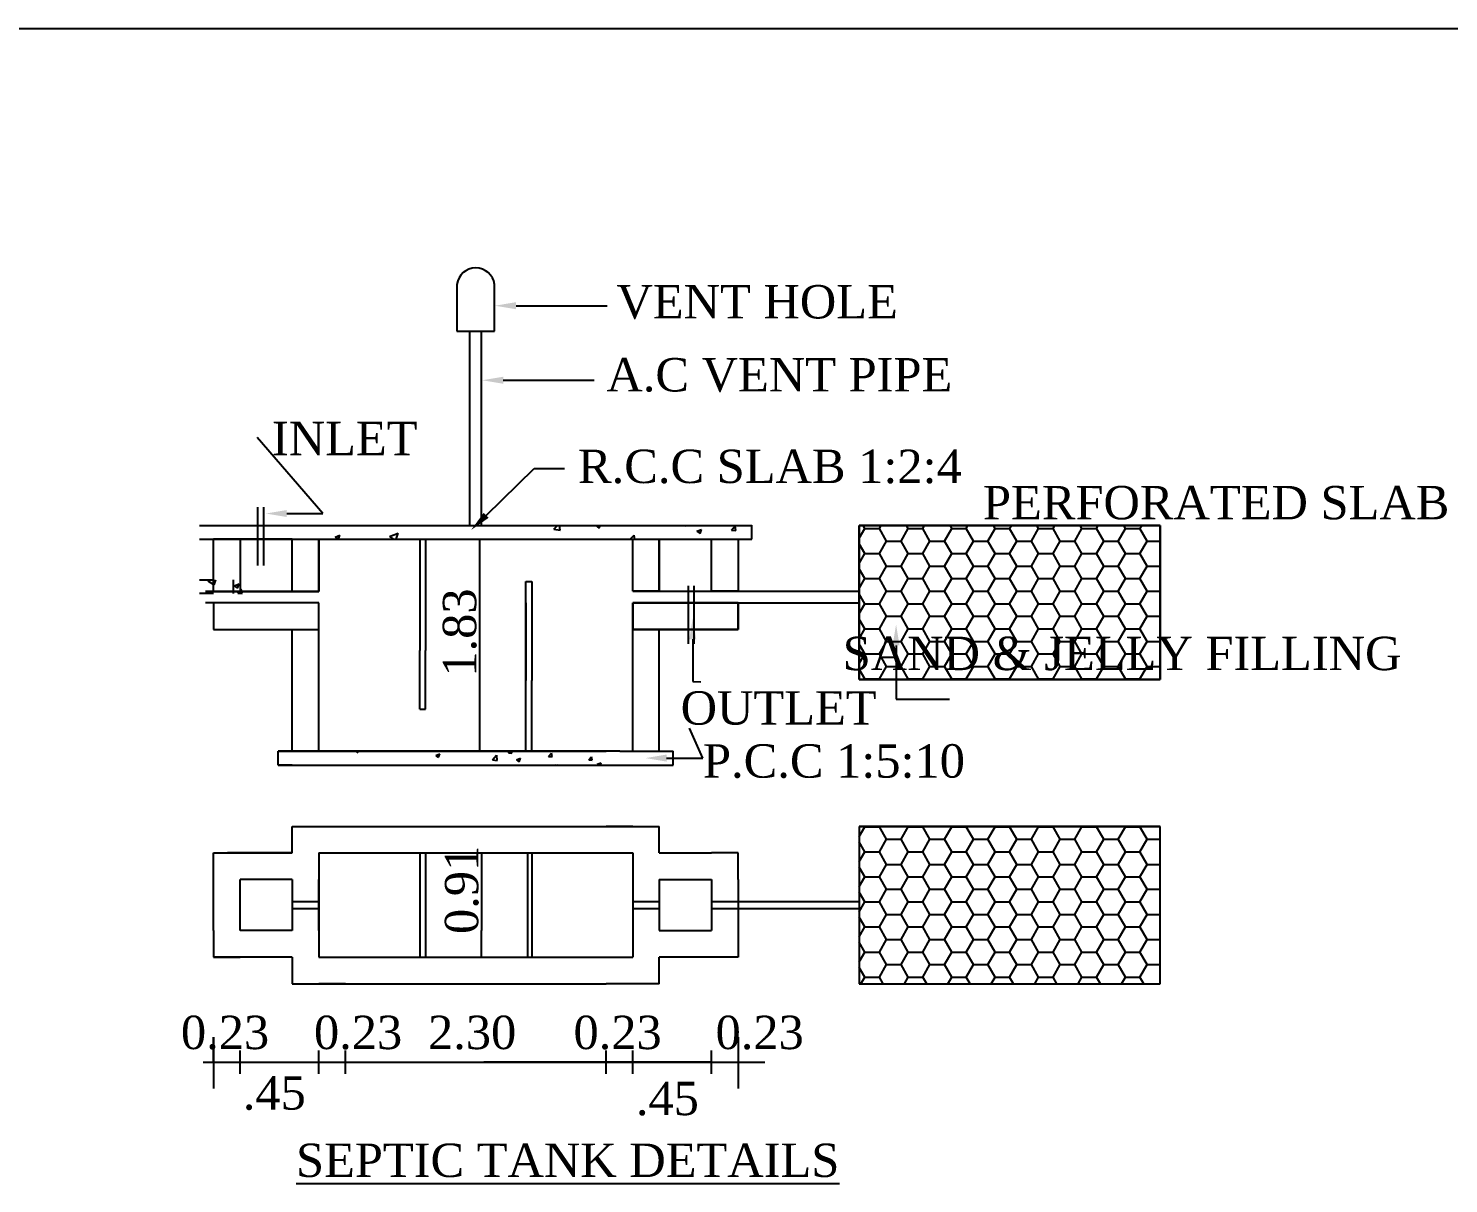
# Model space of a CAD drawing. Header units: metres. Extents: x 2 to 142, y 1 to 82.
# Drawn here: x 12.77 to 25.34, y 71.89 to 82.11 of the extents above; entities that cross this region are included whole.
import ezdxf

# ---------------------------------------------------------------- set-up
doc = ezdxf.new("R2010")
doc.units = ezdxf.units.M
doc.header["$MEASUREMENT"] = 0
doc.styles.get("Standard").update_dxf_attribs({"font": 'BOOKOS.TTF'})

msp = doc.modelspace()

# ---------------------------------------------------------------- linework, layer by layer
at = {"color": 2}
msp.add_line((2.246, 82.112), (142.246, 82.112), dxfattribs=at)
at = {"color": 1}
for p, q in [((16.566, 79.848, -13.008), (16.566, 79.433, -13.008)), ((16.899, 79.433, -13.008), (16.899, 79.848, -13.008)), ((16.566, 79.433, -13.008), (16.899, 79.433, -13.008)), ((16.681, 77.716, -13.008), (16.681, 79.433, -13.008)), ((16.783, 77.716, -13.008), (16.783, 79.433, -13.008)), ((14.805, 77.362, -13.008), (14.805, 77.876, -13.008)), ((14.857, 77.362, -13.008), (14.857, 77.876, -13.008)), ((14.288, 77.716, -13.008), (19.176, 77.716, -13.008)), ((19.176, 77.594, -13.008), (19.176, 77.717, -13.008)), ((22.789, 77.716, -13.008), (20.125, 77.716, -13.008)), ((20.125, 77.716, -13.008), (20.125, 76.353, -13.008)), ((22.789, 76.353, -13.008), (22.789, 77.716, -13.008)), ((14.288, 77.593, -13.008), (17.885, 77.593, -13.008)), ((15.108, 77.593, -13.008), (14.411, 77.593, -13.008)), ((14.411, 77.132, -13.008), (14.411, 77.593, -13.008)), ((15.108, 77.593, -13.008), (14.647, 77.593, -13.008)), ((14.647, 77.593, -13.008), (14.647, 77.132, -13.008)), ((15.108, 77.132, -13.008), (15.108, 77.593, -13.008)), ((15.344, 77.132, -13.008), (15.344, 77.593, -13.008)), ((15.344, 77.593, -13.008), (15.344, 77.132, -13.008)), ((15.344, 77.593, -13.008), (18.121, 77.593, -13.008)), ((15.344, 77.593, -13.008), (17.649, 77.593, -13.008)), ((16.237, 77.593, -13.008), (16.237, 77.06, -13.008)), ((16.288, 77.593, -13.008), (16.288, 76.639, -13.008)), ((16.766, 77.593, -13.008), (16.766, 75.718, -13.008)), ((17.885, 77.593, -13.008), (19.176, 77.593, -13.008)), ((18.121, 77.133, -13.008), (18.121, 77.594, -13.008)), ((18.356, 77.133, -13.008), (18.356, 77.594, -13.008)), ((18.356, 77.594, -13.008), (18.356, 77.133, -13.008)), ((18.818, 77.133, -13.008), (18.818, 77.594, -13.008)), ((19.053, 77.594, -13.008), (19.053, 77.133, -13.008)), ((19.176, 77.594, -13.008), (19.176, 77.593, -13.008)), ((16.288, 77.296, -13.008), (16.288, 77.06, -13.008)), ((14.59, 77.113, -13.008), (14.59, 77.236, -13.008)), ((17.176, 75.718, -13.008), (17.176, 77.221, -13.008)), ((17.176, 77.221, -13.008), (17.227, 77.221, -13.008)), ((17.227, 77.221, -13.008), (17.227, 76.343, -13.008)), ((18.615, 76.669, -13.008), (18.615, 77.183, -13.008)), ((18.666, 76.669, -13.008), (18.666, 77.183, -13.008)), ((14.411, 77.113, -13.008), (14.288, 77.113, -13.008)), ((15.108, 77.132, -13.008), (14.342, 77.132, -13.008)), ((14.342, 77.132, -13.008), (15.344, 77.132, -13.008)), ((15.108, 77.03, -13.008), (14.342, 77.03, -13.008)), ((15.108, 77.03, -13.008), (14.411, 77.03, -13.008)), ((15.344, 77.03, -13.008), (14.411, 77.03, -13.008)), ((14.411, 77.03, -13.008), (14.411, 76.794, -13.008)), ((14.647, 77.132, -13.008), (15.108, 77.132, -13.008)), ((15.344, 77.132, -13.008), (15.108, 77.132, -13.008)), ((15.344, 77.03, -13.008), (15.108, 77.03, -13.008)), ((15.344, 75.718, -13.008), (15.344, 77.03, -13.008)), ((15.344, 76.794, -13.008), (15.344, 77.03, -13.008)), ((16.237, 77.06, -13.008), (16.237, 76.609, -13.008)), ((16.288, 77.06, -13.008), (16.288, 76.609, -13.008)), ((17.176, 77.03, -13.008), (17.176, 76.794, -13.008)), ((17.227, 77.03, -13.008), (17.227, 76.794, -13.008)), ((18.121, 77.133, -13.008), (20.125, 77.133, -13.008)), ((18.356, 77.133, -13.008), (18.121, 77.133, -13.008)), ((18.121, 77.031, -13.008), (20.125, 77.031, -13.008)), ((18.121, 75.718, -13.008), (18.121, 77.031, -13.008)), ((19.053, 77.031, -13.008), (18.121, 77.031, -13.008)), ((18.121, 77.031, -13.008), (18.121, 76.795, -13.008)), ((19.053, 77.133, -13.008), (18.818, 77.133, -13.008)), ((19.053, 76.795, -13.008), (19.053, 77.031, -13.008)), ((14.411, 76.794, -13.008), (15.344, 76.794, -13.008)), ((15.108, 75.718, -13.008), (15.108, 76.794, -13.008)), ((17.176, 76.794, -13.008), (17.176, 76.343, -13.008)), ((18.121, 76.795, -13.008), (19.053, 76.795, -13.008)), ((18.356, 75.809, -13.008), (18.356, 76.795, -13.008)), ((16.237, 76.091, -13.008), (16.237, 76.609, -13.008)), ((16.288, 76.091, -13.008), (16.288, 76.609, -13.008)), ((17.227, 75.718, -13.008), (17.227, 76.343, -13.008)), ((20.125, 76.353, -13.008), (22.789, 76.353, -13.008)), ((16.237, 76.091, -13.008), (16.288, 76.091, -13.008)), ((18.356, 75.718, -13.008), (18.356, 75.809, -13.008)), ((18.008, 75.718, -13.008), (14.985, 75.718, -13.008)), ((14.985, 75.718, -13.008), (17.885, 75.718, -13.008)), ((14.985, 75.718, -13.008), (15.108, 75.718, -13.008)), ((14.985, 75.595, -13.008), (14.985, 75.718, -13.008)), ((18.008, 75.718, -13.008), (18.479, 75.718, -13.008)), ((18.479, 75.595, -13.008), (18.479, 75.719, -13.008)), ((14.985, 75.595, -13.008), (17.885, 75.595, -13.008)), ((14.985, 75.595, -13.008), (15.344, 75.595, -13.008)), ((17.442, 75.595, -13.008), (18.008, 75.595, -13.008)), ((18.008, 75.595, -13.008), (18.479, 75.595, -13.008)), ((15.108, 75.054, -13.008), (18.356, 75.054, -13.008)), ((15.108, 74.819, -13.008), (15.108, 75.054, -13.008)), ((15.344, 75.054, -13.008), (15.579, 75.054, -13.008)), ((15.344, 75.054, -13.008), (15.579, 75.054, -13.008)), ((18.121, 75.054, -13.008), (17.885, 75.054, -13.008)), ((18.356, 74.819, -13.008), (18.356, 75.054, -13.008)), ((22.789, 75.054, -13.008), (20.125, 75.054, -13.008)), ((20.125, 75.054, -13.008), (20.125, 73.661, -13.008)), ((22.789, 73.661, -13.008), (22.789, 75.054, -13.008)), ((14.411, 74.819, -13.008), (14.647, 74.819, -13.008)), ((14.411, 74.819, -13.008), (14.537, 74.819, -13.008)), ((14.411, 74.583, -13.008), (14.411, 74.819, -13.008)), ((14.537, 74.819, -13.008), (15.108, 74.819, -13.008)), ((15.108, 74.819, -13.008), (14.537, 74.819, -13.008)), ((14.647, 74.819, -13.008), (15.108, 74.819, -13.008)), ((15.344, 74.819, -13.008), (18.121, 74.819, -13.008)), ((15.344, 74.819, -13.008), (15.344, 73.896, -13.008)), ((16.237, 74.819, -13.008), (16.237, 73.896, -13.008)), ((16.288, 74.819, -13.008), (16.288, 73.896, -13.008)), ((16.782, 74.819, -13.008), (16.782, 74.583, -13.008)), ((17.189, 74.819, -13.008), (17.189, 74.583, -13.008)), ((17.227, 74.819, -13.008), (17.227, 73.896, -13.008)), ((18.121, 74.819, -13.008), (18.121, 73.896, -13.008)), ((18.356, 74.819, -13.008), (18.582, 74.819, -13.008)), ((18.582, 74.819, -13.008), (18.818, 74.819, -13.008)), ((19.053, 74.819, -13.008), (18.818, 74.819, -13.008)), ((19.053, 74.583, -13.008), (19.053, 74.819, -13.008)), ((14.411, 74.132, -13.008), (14.411, 74.583, -13.008)), ((15.108, 74.583, -13.008), (14.647, 74.583, -13.008)), ((15.108, 74.583, -13.008), (14.647, 74.583, -13.008)), ((14.647, 74.132, -13.008), (14.647, 74.583, -13.008)), ((15.108, 74.583, -13.008), (15.108, 74.132, -13.008)), ((15.344, 74.583, -13.008), (15.344, 74.132, -13.008)), ((15.344, 74.132, -13.008), (15.344, 74.583, -13.008)), ((15.344, 74.583, -13.008), (15.344, 74.132, -13.008)), ((16.782, 74.583, -13.008), (16.782, 74.132, -13.008)), ((17.189, 74.583, -13.008), (17.189, 73.896, -13.008)), ((18.121, 74.583, -13.008), (18.121, 74.132, -13.008)), ((18.356, 74.583, -13.008), (18.356, 74.132, -13.008)), ((18.356, 74.583, -13.008), (18.582, 74.583, -13.008)), ((18.582, 74.583, -13.008), (18.818, 74.583, -13.008)), ((18.818, 74.583, -13.008), (18.818, 74.132, -13.008)), ((18.818, 74.583, -13.008), (18.818, 74.132, -13.008)), ((19.053, 74.583, -13.008), (19.053, 74.132, -13.008)), ((15.108, 74.388, -13.008), (15.344, 74.388, -13.008)), ((18.121, 74.388, -13.008), (18.356, 74.388, -13.008)), ((18.818, 74.388, -13.008), (20.125, 74.388, -13.008)), ((15.108, 74.327, -13.008), (15.344, 74.327, -13.008)), ((18.121, 74.327, -13.008), (18.356, 74.327, -13.008)), ((18.818, 74.327, -13.008), (20.125, 74.327, -13.008)), ((14.411, 74.132, -13.008), (14.411, 73.896, -13.008)), ((15.108, 74.132, -13.008), (14.647, 74.132, -13.008)), ((14.883, 74.132, -13.008), (14.647, 74.132, -13.008)), ((15.108, 74.132, -13.008), (14.883, 74.132, -13.008)), ((16.782, 73.896, -13.008), (16.782, 74.132, -13.008)), ((18.356, 74.132, -13.008), (18.818, 74.132, -13.008)), ((19.053, 74.132, -13.008), (19.053, 73.896, -13.008)), ((14.411, 73.896, -13.008), (14.647, 73.896, -13.008)), ((14.537, 73.896, -13.008), (14.411, 73.896, -13.008)), ((15.108, 73.896, -13.008), (14.537, 73.896, -13.008)), ((15.108, 73.896, -13.008), (14.537, 73.896, -13.008)), ((14.883, 73.896, -13.008), (14.647, 73.896, -13.008)), ((15.108, 73.896, -13.008), (14.883, 73.896, -13.008)), ((15.108, 73.896, -13.008), (15.108, 73.661, -13.008)), ((15.344, 73.896, -13.008), (18.121, 73.896, -13.008)), ((18.356, 73.661, -13.008), (18.356, 73.896, -13.008)), ((18.818, 73.896, -13.008), (18.356, 73.896, -13.008)), ((19.053, 73.896, -13.008), (18.818, 73.896, -13.008)), ((15.108, 73.661, -13.008), (17.885, 73.661, -13.008)), ((15.344, 73.661, -13.008), (15.579, 73.661, -13.008)), ((15.579, 73.661, -13.008), (15.344, 73.661, -13.008)), ((18.356, 73.661, -13.008), (17.885, 73.661, -13.008)), ((20.125, 73.661, -13.008), (22.789, 73.661, -13.008))]:
    msp.add_line(p, q, dxfattribs=at)
at = {"color": 0}
for p, q in [((17.089, 79.659, -13.008), (17.895, 79.659, -13.008)), ((16.975, 79, -13.008), (17.781, 79, -13.008)), ((15.38, 77.821, -13.008), (14.798, 78.493, -13.008)), ((16.824, 77.805, -13.008), (17.249, 78.22, -13.008)), ((17.249, 78.22, -13.008), (17.516, 78.22, -13.008)), ((15.06, 77.821, -13.008), (15.38, 77.821, -13.008)), ((17.423, 77.683, -13.008), (17.455, 77.716, -13.008)), ((17.423, 77.683, -13.008), (17.479, 77.674, -13.008)), ((17.479, 77.674, -13.008), (17.474, 77.716, -13.008)), ((17.794, 77.714, -13.008), (17.8, 77.716, -13.008)), ((17.794, 77.714, -13.008), (17.825, 77.693, -13.008)), ((17.825, 77.693, -13.008), (17.833, 77.716, -13.008)), ((18.551, 77.714, -13.008), (18.553, 77.716, -13.008)), ((18.551, 77.714, -13.008), (18.588, 77.711, -13.008)), ((18.588, 77.711, -13.008), (18.587, 77.716, -13.008)), ((18.687, 77.664, -13.008), (18.73, 77.681, -13.008)), ((18.687, 77.664, -13.008), (18.717, 77.643, -13.008)), ((18.717, 77.643, -13.008), (18.73, 77.681, -13.008)), ((18.996, 77.675, -13.008), (19.026, 77.711, -13.008)), ((18.996, 77.675, -13.008), (19.034, 77.672, -13.008)), ((19.034, 77.672, -13.008), (19.026, 77.711, -13.008)), ((20.125, 77.716, -13.008), (22.789, 77.716, -13.008)), ((20.125, 76.353, -13.008), (20.125, 77.716, -13.008)), ((20.125, 77.602, -13.008), (20.175, 77.689, -13.008)), ((20.175, 77.689, -13.008), (20.159, 77.716, -13.008)), ((20.175, 77.689, -13.008), (20.303, 77.689, -13.008)), ((20.303, 77.689, -13.008), (20.319, 77.716, -13.008)), ((20.367, 77.578, -13.008), (20.303, 77.689, -13.008)), ((20.495, 77.578, -13.008), (20.559, 77.689, -13.008)), ((20.559, 77.689, -13.008), (20.543, 77.716, -13.008)), ((20.559, 77.689, -13.008), (20.687, 77.689, -13.008)), ((20.687, 77.689, -13.008), (20.703, 77.716, -13.008)), ((20.751, 77.578, -13.008), (20.687, 77.689, -13.008)), ((20.879, 77.578, -13.008), (20.943, 77.689, -13.008)), ((20.943, 77.689, -13.008), (20.928, 77.716, -13.008)), ((20.943, 77.689, -13.008), (21.071, 77.689, -13.008)), ((21.071, 77.689, -13.008), (21.087, 77.716, -13.008)), ((21.136, 77.578, -13.008), (21.071, 77.689, -13.008)), ((21.264, 77.578, -13.008), (21.328, 77.689, -13.008)), ((21.328, 77.689, -13.008), (21.312, 77.716, -13.008)), ((21.328, 77.689, -13.008), (21.456, 77.689, -13.008)), ((21.456, 77.689, -13.008), (21.472, 77.716, -13.008)), ((21.52, 77.578, -13.008), (21.456, 77.689, -13.008)), ((21.648, 77.578, -13.008), (21.712, 77.689, -13.008)), ((21.712, 77.689, -13.008), (21.696, 77.716, -13.008)), ((21.712, 77.689, -13.008), (21.84, 77.689, -13.008)), ((21.84, 77.689, -13.008), (21.856, 77.716, -13.008)), ((21.904, 77.578, -13.008), (21.84, 77.689, -13.008)), ((22.032, 77.578, -13.008), (22.096, 77.689, -13.008)), ((22.096, 77.689, -13.008), (22.08, 77.716, -13.008)), ((22.096, 77.689, -13.008), (22.224, 77.689, -13.008)), ((22.224, 77.689, -13.008), (22.24, 77.716, -13.008)), ((22.288, 77.578, -13.008), (22.224, 77.689, -13.008)), ((22.416, 77.578, -13.008), (22.481, 77.689, -13.008)), ((22.481, 77.689, -13.008), (22.465, 77.716, -13.008)), ((22.481, 77.689, -13.008), (22.609, 77.689, -13.008)), ((22.609, 77.689, -13.008), (22.624, 77.716, -13.008)), ((22.673, 77.578, -13.008), (22.609, 77.689, -13.008)), ((22.789, 77.716, -13.008), (22.789, 76.589, -13.008)), ((15.102, 77.593, -13.008), (15.103, 77.594, -13.008)), ((15.104, 77.593, -13.008), (15.103, 77.594, -13.008)), ((15.344, 77.593, -13.008), (18.121, 77.593, -13.008)), ((15.487, 77.613, -13.008), (15.531, 77.63, -13.008)), ((15.487, 77.613, -13.008), (15.516, 77.593, -13.008)), ((15.518, 77.593, -13.008), (15.531, 77.63, -13.008)), ((15.968, 77.618, -13.008), (16.046, 77.648, -13.008)), ((15.968, 77.618, -13.008), (16.004, 77.593, -13.008)), ((15.979, 77.593, -13.008), (16.082, 77.593, -13.008)), ((16.028, 77.593, -13.008), (16.046, 77.648, -13.008)), ((18.099, 77.593, -13.008), (18.134, 77.631, -13.008)), ((18.139, 77.593, -13.008), (18.135, 77.631, -13.008)), ((20.175, 77.467, -13.008), (20.125, 77.554, -13.008)), ((20.303, 77.467, -13.008), (20.367, 77.578, -13.008)), ((20.367, 77.578, -13.008), (20.495, 77.578, -13.008)), ((20.559, 77.467, -13.008), (20.495, 77.578, -13.008)), ((20.687, 77.467, -13.008), (20.751, 77.578, -13.008)), ((20.751, 77.578, -13.008), (20.879, 77.578, -13.008)), ((20.943, 77.467, -13.008), (20.879, 77.578, -13.008)), ((21.071, 77.467, -13.008), (21.136, 77.578, -13.008)), ((21.136, 77.578, -13.008), (21.264, 77.578, -13.008)), ((21.328, 77.467, -13.008), (21.264, 77.578, -13.008)), ((21.456, 77.467, -13.008), (21.52, 77.578, -13.008)), ((21.52, 77.578, -13.008), (21.648, 77.578, -13.008)), ((21.712, 77.467, -13.008), (21.648, 77.578, -13.008)), ((21.84, 77.467, -13.008), (21.904, 77.578, -13.008)), ((21.904, 77.578, -13.008), (22.032, 77.578, -13.008)), ((22.096, 77.467, -13.008), (22.032, 77.578, -13.008)), ((22.224, 77.467, -13.008), (22.288, 77.578, -13.008)), ((22.288, 77.578, -13.008), (22.416, 77.578, -13.008)), ((22.481, 77.467, -13.008), (22.416, 77.578, -13.008)), ((22.609, 77.467, -13.008), (22.673, 77.578, -13.008)), ((22.673, 77.578, -13.008), (22.789, 77.578, -13.008)), ((20.125, 77.38, -13.008), (20.175, 77.467, -13.008)), ((20.175, 77.467, -13.008), (20.303, 77.467, -13.008)), ((20.367, 77.356, -13.008), (20.303, 77.467, -13.008)), ((20.495, 77.356, -13.008), (20.559, 77.467, -13.008)), ((20.559, 77.467, -13.008), (20.687, 77.467, -13.008)), ((20.751, 77.356, -13.008), (20.687, 77.467, -13.008)), ((20.879, 77.356, -13.008), (20.943, 77.467, -13.008)), ((20.943, 77.467, -13.008), (21.071, 77.467, -13.008)), ((21.136, 77.356, -13.008), (21.071, 77.467, -13.008)), ((21.264, 77.356, -13.008), (21.328, 77.467, -13.008)), ((21.328, 77.467, -13.008), (21.456, 77.467, -13.008)), ((21.52, 77.356, -13.008), (21.456, 77.467, -13.008)), ((21.648, 77.356, -13.008), (21.712, 77.467, -13.008)), ((21.712, 77.467, -13.008), (21.84, 77.467, -13.008)), ((21.904, 77.356, -13.008), (21.84, 77.467, -13.008)), ((22.032, 77.356, -13.008), (22.096, 77.467, -13.008)), ((22.096, 77.467, -13.008), (22.224, 77.467, -13.008)), ((22.288, 77.356, -13.008), (22.224, 77.467, -13.008)), ((22.416, 77.356, -13.008), (22.481, 77.467, -13.008)), ((22.481, 77.467, -13.008), (22.609, 77.467, -13.008)), ((22.673, 77.356, -13.008), (22.609, 77.467, -13.008)), ((20.175, 77.245, -13.008), (20.125, 77.332, -13.008)), ((20.303, 77.245, -13.008), (20.367, 77.356, -13.008)), ((20.367, 77.356, -13.008), (20.495, 77.356, -13.008)), ((20.559, 77.245, -13.008), (20.495, 77.356, -13.008)), ((20.687, 77.245, -13.008), (20.751, 77.356, -13.008)), ((20.751, 77.356, -13.008), (20.879, 77.356, -13.008)), ((20.943, 77.245, -13.008), (20.879, 77.356, -13.008)), ((21.071, 77.245, -13.008), (21.136, 77.356, -13.008)), ((21.136, 77.356, -13.008), (21.264, 77.356, -13.008)), ((21.328, 77.245, -13.008), (21.264, 77.356, -13.008)), ((21.456, 77.245, -13.008), (21.52, 77.356, -13.008)), ((21.52, 77.356, -13.008), (21.648, 77.356, -13.008)), ((21.712, 77.245, -13.008), (21.648, 77.356, -13.008)), ((21.84, 77.245, -13.008), (21.904, 77.356, -13.008)), ((21.904, 77.356, -13.008), (22.032, 77.356, -13.008)), ((22.096, 77.245, -13.008), (22.032, 77.356, -13.008)), ((22.224, 77.245, -13.008), (22.288, 77.356, -13.008)), ((22.288, 77.356, -13.008), (22.416, 77.356, -13.008)), ((22.481, 77.245, -13.008), (22.416, 77.356, -13.008)), ((22.609, 77.245, -13.008), (22.673, 77.356, -13.008)), ((22.673, 77.356, -13.008), (22.789, 77.356, -13.008)), ((14.288, 77.236, -13.008), (14.411, 77.236, -13.008)), ((14.361, 77.227, -13.008), (14.385, 77.236, -13.008)), ((14.361, 77.227, -13.008), (14.417, 77.189, -13.008)), ((14.417, 77.189, -13.008), (14.433, 77.236, -13.008)), ((14.594, 77.182, -13.008), (14.638, 77.199, -13.008)), ((14.594, 77.182, -13.008), (14.625, 77.161, -13.008)), ((14.625, 77.161, -13.008), (14.638, 77.199, -13.008)), ((14.628, 77.117, -13.008), (14.658, 77.153, -13.008)), ((14.665, 77.114, -13.008), (14.658, 77.153, -13.008)), ((20.125, 77.158, -13.008), (20.175, 77.245, -13.008)), ((20.175, 77.245, -13.008), (20.303, 77.245, -13.008)), ((20.367, 77.134, -13.008), (20.303, 77.245, -13.008)), ((20.495, 77.134, -13.008), (20.559, 77.245, -13.008)), ((20.559, 77.245, -13.008), (20.687, 77.245, -13.008)), ((20.751, 77.134, -13.008), (20.687, 77.245, -13.008)), ((20.879, 77.134, -13.008), (20.943, 77.245, -13.008)), ((20.943, 77.245, -13.008), (21.071, 77.245, -13.008)), ((21.136, 77.134, -13.008), (21.071, 77.245, -13.008)), ((21.264, 77.134, -13.008), (21.328, 77.245, -13.008)), ((21.328, 77.245, -13.008), (21.456, 77.245, -13.008)), ((21.52, 77.134, -13.008), (21.456, 77.245, -13.008)), ((21.648, 77.134, -13.008), (21.712, 77.245, -13.008)), ((21.712, 77.245, -13.008), (21.84, 77.245, -13.008)), ((21.904, 77.134, -13.008), (21.84, 77.245, -13.008)), ((22.032, 77.134, -13.008), (22.096, 77.245, -13.008)), ((22.096, 77.245, -13.008), (22.224, 77.245, -13.008)), ((22.288, 77.134, -13.008), (22.224, 77.245, -13.008)), ((22.416, 77.134, -13.008), (22.481, 77.245, -13.008)), ((22.481, 77.245, -13.008), (22.609, 77.245, -13.008)), ((22.673, 77.134, -13.008), (22.609, 77.245, -13.008)), ((14.647, 77.132, -13.008), (14.411, 77.132, -13.008)), ((14.411, 77.03, -13.008), (14.411, 76.794, -13.008)), ((14.628, 77.117, -13.008), (14.665, 77.114, -13.008)), ((18.121, 77.031, -13.008), (19.053, 77.031, -13.008)), ((18.356, 77.031, -13.008), (18.121, 77.031, -13.008)), ((19.053, 77.031, -13.008), (19.053, 76.795, -13.008)), ((20.175, 77.023, -13.008), (20.125, 77.11, -13.008)), ((20.303, 77.023, -13.008), (20.367, 77.134, -13.008)), ((20.367, 77.134, -13.008), (20.495, 77.134, -13.008)), ((20.559, 77.023, -13.008), (20.495, 77.134, -13.008)), ((20.687, 77.023, -13.008), (20.751, 77.134, -13.008)), ((20.751, 77.134, -13.008), (20.879, 77.134, -13.008)), ((20.943, 77.023, -13.008), (20.879, 77.134, -13.008)), ((21.071, 77.023, -13.008), (21.136, 77.134, -13.008)), ((21.136, 77.134, -13.008), (21.264, 77.134, -13.008)), ((21.328, 77.023, -13.008), (21.264, 77.134, -13.008)), ((21.456, 77.023, -13.008), (21.52, 77.134, -13.008)), ((21.52, 77.134, -13.008), (21.648, 77.134, -13.008)), ((21.712, 77.023, -13.008), (21.648, 77.134, -13.008)), ((21.84, 77.023, -13.008), (21.904, 77.134, -13.008)), ((21.904, 77.134, -13.008), (22.032, 77.134, -13.008)), ((22.096, 77.023, -13.008), (22.032, 77.134, -13.008)), ((22.224, 77.023, -13.008), (22.288, 77.134, -13.008)), ((22.288, 77.134, -13.008), (22.416, 77.134, -13.008)), ((22.481, 77.023, -13.008), (22.416, 77.134, -13.008)), ((22.609, 77.023, -13.008), (22.673, 77.134, -13.008)), ((22.673, 77.134, -13.008), (22.789, 77.134, -13.008)), ((20.125, 76.936, -13.008), (20.175, 77.023, -13.008)), ((20.175, 77.023, -13.008), (20.303, 77.023, -13.008)), ((20.367, 76.912, -13.008), (20.303, 77.023, -13.008)), ((20.303, 76.801, -13.008), (20.367, 76.912, -13.008)), ((20.367, 76.912, -13.008), (20.495, 76.912, -13.008)), ((20.495, 76.912, -13.008), (20.559, 77.023, -13.008)), ((20.559, 76.801, -13.008), (20.495, 76.912, -13.008)), ((20.559, 77.023, -13.008), (20.687, 77.023, -13.008)), ((20.751, 76.912, -13.008), (20.687, 77.023, -13.008)), ((20.687, 76.801, -13.008), (20.751, 76.912, -13.008)), ((20.751, 76.912, -13.008), (20.879, 76.912, -13.008)), ((20.879, 76.912, -13.008), (20.943, 77.023, -13.008)), ((20.943, 76.801, -13.008), (20.879, 76.912, -13.008)), ((20.943, 77.023, -13.008), (21.071, 77.023, -13.008)), ((21.136, 76.912, -13.008), (21.071, 77.023, -13.008)), ((21.071, 76.801, -13.008), (21.136, 76.912, -13.008)), ((21.136, 76.912, -13.008), (21.264, 76.912, -13.008)), ((21.264, 76.912, -13.008), (21.328, 77.023, -13.008)), ((21.328, 76.801, -13.008), (21.264, 76.912, -13.008)), ((21.328, 77.023, -13.008), (21.456, 77.023, -13.008)), ((21.52, 76.912, -13.008), (21.456, 77.023, -13.008)), ((21.456, 76.801, -13.008), (21.52, 76.912, -13.008)), ((21.52, 76.912, -13.008), (21.648, 76.912, -13.008)), ((21.648, 76.912, -13.008), (21.712, 77.023, -13.008)), ((21.712, 76.801, -13.008), (21.648, 76.912, -13.008)), ((21.712, 77.023, -13.008), (21.84, 77.023, -13.008)), ((21.904, 76.912, -13.008), (21.84, 77.023, -13.008)), ((21.84, 76.801, -13.008), (21.904, 76.912, -13.008)), ((21.904, 76.912, -13.008), (22.032, 76.912, -13.008)), ((22.032, 76.912, -13.008), (22.096, 77.023, -13.008)), ((22.096, 76.801, -13.008), (22.032, 76.912, -13.008)), ((22.096, 77.023, -13.008), (22.224, 77.023, -13.008)), ((22.288, 76.912, -13.008), (22.224, 77.023, -13.008)), ((22.224, 76.801, -13.008), (22.288, 76.912, -13.008)), ((22.288, 76.912, -13.008), (22.416, 76.912, -13.008)), ((22.416, 76.912, -13.008), (22.481, 77.023, -13.008)), ((22.481, 76.801, -13.008), (22.416, 76.912, -13.008)), ((22.481, 77.023, -13.008), (22.609, 77.023, -13.008)), ((22.673, 76.912, -13.008), (22.609, 77.023, -13.008)), ((22.609, 76.801, -13.008), (22.673, 76.912, -13.008)), ((22.673, 76.912, -13.008), (22.789, 76.912, -13.008)), ((14.411, 76.794, -13.008), (15.344, 76.794, -13.008)), ((19.053, 76.795, -13.008), (18.121, 76.795, -13.008)), ((20.175, 76.801, -13.008), (20.125, 76.888, -13.008)), ((20.125, 76.714, -13.008), (20.175, 76.801, -13.008)), ((20.175, 76.801, -13.008), (20.303, 76.801, -13.008)), ((20.367, 76.69, -13.008), (20.303, 76.801, -13.008)), ((20.495, 76.69, -13.008), (20.559, 76.801, -13.008)), ((20.559, 76.801, -13.008), (20.687, 76.801, -13.008)), ((20.751, 76.69, -13.008), (20.687, 76.801, -13.008)), ((20.879, 76.69, -13.008), (20.943, 76.801, -13.008)), ((20.943, 76.801, -13.008), (21.071, 76.801, -13.008)), ((21.136, 76.69, -13.008), (21.071, 76.801, -13.008)), ((21.264, 76.69, -13.008), (21.328, 76.801, -13.008)), ((21.328, 76.801, -13.008), (21.456, 76.801, -13.008)), ((21.52, 76.69, -13.008), (21.456, 76.801, -13.008)), ((21.648, 76.69, -13.008), (21.712, 76.801, -13.008)), ((21.712, 76.801, -13.008), (21.84, 76.801, -13.008)), ((21.904, 76.69, -13.008), (21.84, 76.801, -13.008)), ((22.032, 76.69, -13.008), (22.096, 76.801, -13.008)), ((22.096, 76.801, -13.008), (22.224, 76.801, -13.008)), ((22.288, 76.69, -13.008), (22.224, 76.801, -13.008)), ((22.416, 76.69, -13.008), (22.481, 76.801, -13.008)), ((22.481, 76.801, -13.008), (22.609, 76.801, -13.008)), ((22.673, 76.69, -13.008), (22.609, 76.801, -13.008)), ((18.652, 76.709, -13.008), (18.652, 76.334, -13.008)), ((20.175, 76.579, -13.008), (20.125, 76.666, -13.008)), ((20.303, 76.579, -13.008), (20.367, 76.69, -13.008)), ((20.367, 76.69, -13.008), (20.495, 76.69, -13.008)), ((20.451, 76.654, -13.008), (20.451, 76.18, -13.008)), ((20.559, 76.579, -13.008), (20.495, 76.69, -13.008)), ((20.687, 76.579, -13.008), (20.751, 76.69, -13.008)), ((20.751, 76.69, -13.008), (20.879, 76.69, -13.008)), ((20.943, 76.579, -13.008), (20.879, 76.69, -13.008)), ((21.071, 76.579, -13.008), (21.136, 76.69, -13.008)), ((21.136, 76.69, -13.008), (21.264, 76.69, -13.008)), ((21.328, 76.579, -13.008), (21.264, 76.69, -13.008)), ((21.456, 76.579, -13.008), (21.52, 76.69, -13.008)), ((21.52, 76.69, -13.008), (21.648, 76.69, -13.008)), ((21.712, 76.579, -13.008), (21.648, 76.69, -13.008)), ((21.84, 76.579, -13.008), (21.904, 76.69, -13.008)), ((21.904, 76.69, -13.008), (22.032, 76.69, -13.008)), ((22.096, 76.579, -13.008), (22.032, 76.69, -13.008)), ((22.224, 76.579, -13.008), (22.288, 76.69, -13.008)), ((22.288, 76.69, -13.008), (22.416, 76.69, -13.008)), ((22.481, 76.579, -13.008), (22.416, 76.69, -13.008)), ((22.609, 76.579, -13.008), (22.673, 76.69, -13.008)), ((22.673, 76.69, -13.008), (22.789, 76.69, -13.008)), ((20.125, 76.493, -13.008), (20.175, 76.579, -13.008)), ((20.175, 76.579, -13.008), (20.303, 76.579, -13.008)), ((20.367, 76.469, -13.008), (20.303, 76.579, -13.008)), ((20.495, 76.469, -13.008), (20.559, 76.579, -13.008)), ((20.559, 76.579, -13.008), (20.687, 76.579, -13.008)), ((20.751, 76.469, -13.008), (20.687, 76.579, -13.008)), ((20.879, 76.469, -13.008), (20.943, 76.579, -13.008)), ((20.943, 76.579, -13.008), (21.071, 76.579, -13.008)), ((21.136, 76.469, -13.008), (21.071, 76.579, -13.008)), ((21.264, 76.469, -13.008), (21.328, 76.579, -13.008)), ((21.328, 76.579, -13.008), (21.456, 76.579, -13.008)), ((21.52, 76.469, -13.008), (21.456, 76.579, -13.008)), ((21.648, 76.469, -13.008), (21.712, 76.579, -13.008)), ((21.712, 76.579, -13.008), (21.84, 76.579, -13.008)), ((21.904, 76.469, -13.008), (21.84, 76.579, -13.008)), ((22.032, 76.469, -13.008), (22.096, 76.579, -13.008)), ((22.096, 76.579, -13.008), (22.224, 76.579, -13.008)), ((22.288, 76.469, -13.008), (22.224, 76.579, -13.008)), ((22.416, 76.469, -13.008), (22.481, 76.579, -13.008)), ((22.481, 76.579, -13.008), (22.609, 76.579, -13.008)), ((22.673, 76.469, -13.008), (22.609, 76.579, -13.008)), ((22.789, 76.589, -13.008), (22.789, 76.353, -13.008)), ((20.175, 76.358, -13.008), (20.125, 76.445, -13.008)), ((20.303, 76.358, -13.008), (20.367, 76.469, -13.008)), ((20.367, 76.469, -13.008), (20.495, 76.469, -13.008)), ((20.559, 76.358, -13.008), (20.495, 76.469, -13.008)), ((20.687, 76.358, -13.008), (20.751, 76.469, -13.008)), ((20.751, 76.469, -13.008), (20.879, 76.469, -13.008)), ((20.943, 76.358, -13.008), (20.879, 76.469, -13.008)), ((21.071, 76.358, -13.008), (21.136, 76.469, -13.008)), ((21.136, 76.469, -13.008), (21.264, 76.469, -13.008)), ((21.328, 76.358, -13.008), (21.264, 76.469, -13.008)), ((21.456, 76.358, -13.008), (21.52, 76.469, -13.008)), ((21.52, 76.469, -13.008), (21.648, 76.469, -13.008)), ((21.712, 76.358, -13.008), (21.648, 76.469, -13.008)), ((21.84, 76.358, -13.008), (21.904, 76.469, -13.008)), ((21.904, 76.469, -13.008), (22.032, 76.469, -13.008)), ((22.096, 76.358, -13.008), (22.032, 76.469, -13.008)), ((22.224, 76.358, -13.008), (22.288, 76.469, -13.008)), ((22.288, 76.469, -13.008), (22.416, 76.469, -13.008)), ((22.481, 76.358, -13.008), (22.416, 76.469, -13.008)), ((22.609, 76.358, -13.008), (22.673, 76.469, -13.008)), ((22.673, 76.469, -13.008), (22.789, 76.469, -13.008)), ((18.652, 76.334, -13.008), (18.723, 76.333, -13.008)), ((22.789, 76.353, -13.008), (20.125, 76.353, -13.008)), ((20.172, 76.353, -13.008), (20.175, 76.358, -13.008)), ((20.175, 76.358, -13.008), (20.303, 76.358, -13.008)), ((20.305, 76.353, -13.008), (20.303, 76.358, -13.008)), ((20.557, 76.353, -13.008), (20.559, 76.358, -13.008)), ((20.559, 76.358, -13.008), (20.687, 76.358, -13.008)), ((20.69, 76.353, -13.008), (20.687, 76.358, -13.008)), ((20.941, 76.353, -13.008), (20.943, 76.358, -13.008)), ((20.943, 76.358, -13.008), (21.071, 76.358, -13.008)), ((21.074, 76.353, -13.008), (21.071, 76.358, -13.008)), ((21.325, 76.353, -13.008), (21.328, 76.358, -13.008)), ((21.328, 76.358, -13.008), (21.456, 76.358, -13.008)), ((21.458, 76.353, -13.008), (21.456, 76.358, -13.008)), ((21.709, 76.353, -13.008), (21.712, 76.358, -13.008)), ((21.712, 76.358, -13.008), (21.84, 76.358, -13.008)), ((21.843, 76.353, -13.008), (21.84, 76.358, -13.008)), ((22.094, 76.353, -13.008), (22.096, 76.358, -13.008)), ((22.096, 76.358, -13.008), (22.224, 76.358, -13.008)), ((22.227, 76.353, -13.008), (22.224, 76.358, -13.008)), ((22.478, 76.353, -13.008), (22.481, 76.358, -13.008)), ((22.481, 76.358, -13.008), (22.609, 76.358, -13.008)), ((22.611, 76.353, -13.008), (22.609, 76.358, -13.008)), ((20.451, 76.18, -13.008), (20.923, 76.18, -13.008)), ((18.741, 75.658, -13.008), (18.622, 75.924, -13.008)), ((15.671, 75.718, -13.008), (15.689, 75.705, -13.008)), ((15.689, 75.706, -13.008), (15.693, 75.718, -13.008)), ((16.378, 75.682, -13.008), (16.413, 75.696, -13.008)), ((16.378, 75.682, -13.008), (16.403, 75.666, -13.008)), ((16.403, 75.666, -13.008), (16.413, 75.696, -13.008)), ((16.879, 75.643, -13.008), (16.917, 75.684, -13.008)), ((16.923, 75.637, -13.008), (16.918, 75.684, -13.008)), ((17.021, 75.704, -13.008), (17.032, 75.718, -13.008)), ((17.021, 75.704, -13.008), (17.05, 75.701, -13.008)), ((17.05, 75.702, -13.008), (17.047, 75.718, -13.008)), ((17.092, 75.642, -13.008), (17.127, 75.656, -13.008)), ((17.117, 75.626, -13.008), (17.127, 75.656, -13.008)), ((17.377, 75.673, -13.008), (17.401, 75.701, -13.008)), ((17.377, 75.673, -13.008), (17.407, 75.67, -13.008)), ((17.407, 75.67, -13.008), (17.401, 75.702, -13.008)), ((17.733, 75.642, -13.008), (17.757, 75.67, -13.008)), ((17.763, 75.639, -13.008), (17.757, 75.67, -13.008)), ((18.421, 75.658, -13.008), (18.741, 75.658, -13.008)), ((15.108, 75.595, -13.008), (14.985, 75.595, -13.008)), ((16.879, 75.643, -13.008), (16.923, 75.637, -13.008)), ((17.092, 75.642, -13.008), (17.117, 75.626, -13.008)), ((17.442, 75.595, -13.008), (17.448, 75.601, -13.008)), ((17.449, 75.595, -13.008), (17.448, 75.602, -13.008)), ((17.733, 75.642, -13.008), (17.763, 75.639, -13.008)), ((17.807, 75.603, -13.008), (17.841, 75.616, -13.008)), ((17.807, 75.603, -13.008), (17.818, 75.595, -13.008)), ((17.834, 75.595, -13.008), (17.841, 75.616, -13.008)), ((20.125, 75.054, -13.008), (22.789, 75.054, -13.008)), ((20.125, 75.054, -13.008), (20.125, 74.388, -13.008)), ((20.125, 74.964, -13.008), (20.175, 75.051, -13.008)), ((20.175, 75.051, -13.008), (20.173, 75.054, -13.008)), ((20.175, 75.051, -13.008), (20.303, 75.051, -13.008)), ((20.303, 75.051, -13.008), (20.305, 75.054, -13.008)), ((20.367, 74.94, -13.008), (20.303, 75.051, -13.008)), ((20.495, 74.94, -13.008), (20.559, 75.051, -13.008)), ((20.559, 75.051, -13.008), (20.557, 75.054, -13.008)), ((20.559, 75.051, -13.008), (20.687, 75.051, -13.008)), ((20.687, 75.051, -13.008), (20.689, 75.054, -13.008)), ((20.751, 74.94, -13.008), (20.687, 75.051, -13.008)), ((20.879, 74.94, -13.008), (20.943, 75.051, -13.008)), ((20.943, 75.051, -13.008), (20.942, 75.054, -13.008)), ((20.943, 75.051, -13.008), (21.071, 75.051, -13.008)), ((21.071, 75.051, -13.008), (21.073, 75.054, -13.008)), ((21.136, 74.94, -13.008), (21.071, 75.051, -13.008)), ((21.264, 74.94, -13.008), (21.328, 75.051, -13.008)), ((21.328, 75.051, -13.008), (21.326, 75.054, -13.008)), ((21.328, 75.051, -13.008), (21.456, 75.051, -13.008)), ((21.456, 75.051, -13.008), (21.457, 75.054, -13.008)), ((21.52, 74.94, -13.008), (21.456, 75.051, -13.008)), ((21.648, 74.94, -13.008), (21.712, 75.051, -13.008)), ((21.712, 75.051, -13.008), (21.71, 75.054, -13.008)), ((21.712, 75.051, -13.008), (21.84, 75.051, -13.008)), ((21.84, 75.051, -13.008), (21.842, 75.054, -13.008)), ((21.904, 74.94, -13.008), (21.84, 75.051, -13.008)), ((22.032, 74.94, -13.008), (22.096, 75.051, -13.008)), ((22.096, 75.051, -13.008), (22.094, 75.054, -13.008)), ((22.096, 75.051, -13.008), (22.224, 75.051, -13.008)), ((22.224, 75.051, -13.008), (22.226, 75.054, -13.008)), ((22.288, 74.94, -13.008), (22.224, 75.051, -13.008)), ((22.416, 74.94, -13.008), (22.481, 75.051, -13.008)), ((22.481, 75.051, -13.008), (22.479, 75.054, -13.008)), ((22.481, 75.051, -13.008), (22.609, 75.051, -13.008)), ((22.609, 75.051, -13.008), (22.61, 75.054, -13.008)), ((22.673, 74.94, -13.008), (22.609, 75.051, -13.008)), ((22.789, 73.661, -13.008), (22.789, 75.054, -13.008)), ((20.175, 74.829, -13.008), (20.125, 74.916, -13.008)), ((20.303, 74.829, -13.008), (20.367, 74.94, -13.008)), ((20.367, 74.94, -13.008), (20.495, 74.94, -13.008)), ((20.559, 74.829, -13.008), (20.495, 74.94, -13.008)), ((20.687, 74.829, -13.008), (20.751, 74.94, -13.008)), ((20.751, 74.94, -13.008), (20.879, 74.94, -13.008)), ((20.943, 74.829, -13.008), (20.879, 74.94, -13.008)), ((21.071, 74.829, -13.008), (21.136, 74.94, -13.008)), ((21.136, 74.94, -13.008), (21.264, 74.94, -13.008)), ((21.328, 74.829, -13.008), (21.264, 74.94, -13.008)), ((21.456, 74.829, -13.008), (21.52, 74.94, -13.008)), ((21.52, 74.94, -13.008), (21.648, 74.94, -13.008)), ((21.712, 74.829, -13.008), (21.648, 74.94, -13.008)), ((21.84, 74.829, -13.008), (21.904, 74.94, -13.008)), ((21.904, 74.94, -13.008), (22.032, 74.94, -13.008)), ((22.096, 74.829, -13.008), (22.032, 74.94, -13.008)), ((22.224, 74.829, -13.008), (22.288, 74.94, -13.008)), ((22.288, 74.94, -13.008), (22.416, 74.94, -13.008)), ((22.481, 74.829, -13.008), (22.416, 74.94, -13.008)), ((22.609, 74.829, -13.008), (22.673, 74.94, -13.008)), ((22.673, 74.94, -13.008), (22.789, 74.94, -13.008)), ((20.125, 74.743, -13.008), (20.175, 74.829, -13.008)), ((20.175, 74.829, -13.008), (20.303, 74.829, -13.008)), ((20.367, 74.718, -13.008), (20.303, 74.829, -13.008)), ((20.495, 74.718, -13.008), (20.559, 74.829, -13.008)), ((20.559, 74.829, -13.008), (20.687, 74.829, -13.008)), ((20.751, 74.718, -13.008), (20.687, 74.829, -13.008)), ((20.879, 74.718, -13.008), (20.943, 74.829, -13.008)), ((20.943, 74.829, -13.008), (21.071, 74.829, -13.008)), ((21.136, 74.718, -13.008), (21.071, 74.829, -13.008)), ((21.264, 74.718, -13.008), (21.328, 74.829, -13.008)), ((21.328, 74.829, -13.008), (21.456, 74.829, -13.008)), ((21.52, 74.718, -13.008), (21.456, 74.829, -13.008)), ((21.648, 74.718, -13.008), (21.712, 74.829, -13.008)), ((21.712, 74.829, -13.008), (21.84, 74.829, -13.008)), ((21.904, 74.718, -13.008), (21.84, 74.829, -13.008)), ((22.032, 74.718, -13.008), (22.096, 74.829, -13.008)), ((22.096, 74.829, -13.008), (22.224, 74.829, -13.008)), ((22.288, 74.718, -13.008), (22.224, 74.829, -13.008)), ((22.416, 74.718, -13.008), (22.481, 74.829, -13.008)), ((22.481, 74.829, -13.008), (22.609, 74.829, -13.008)), ((22.673, 74.718, -13.008), (22.609, 74.829, -13.008)), ((20.175, 74.608, -13.008), (20.125, 74.694, -13.008)), ((20.303, 74.608, -13.008), (20.367, 74.718, -13.008)), ((20.367, 74.718, -13.008), (20.495, 74.718, -13.008)), ((20.559, 74.608, -13.008), (20.495, 74.718, -13.008)), ((20.687, 74.608, -13.008), (20.751, 74.718, -13.008)), ((20.751, 74.718, -13.008), (20.879, 74.718, -13.008)), ((20.943, 74.608, -13.008), (20.879, 74.718, -13.008)), ((21.071, 74.608, -13.008), (21.136, 74.718, -13.008)), ((21.136, 74.718, -13.008), (21.264, 74.718, -13.008)), ((21.328, 74.608, -13.008), (21.264, 74.718, -13.008)), ((21.456, 74.608, -13.008), (21.52, 74.718, -13.008)), ((21.52, 74.718, -13.008), (21.648, 74.718, -13.008)), ((21.712, 74.608, -13.008), (21.648, 74.718, -13.008)), ((21.84, 74.608, -13.008), (21.904, 74.718, -13.008)), ((21.904, 74.718, -13.008), (22.032, 74.718, -13.008)), ((22.096, 74.608, -13.008), (22.032, 74.718, -13.008)), ((22.224, 74.608, -13.008), (22.288, 74.718, -13.008)), ((22.288, 74.718, -13.008), (22.416, 74.718, -13.008)), ((22.481, 74.608, -13.008), (22.416, 74.718, -13.008)), ((22.609, 74.608, -13.008), (22.673, 74.718, -13.008)), ((22.673, 74.718, -13.008), (22.789, 74.718, -13.008)), ((20.125, 74.521, -13.008), (20.175, 74.608, -13.008)), ((20.175, 74.608, -13.008), (20.303, 74.608, -13.008)), ((20.367, 74.497, -13.008), (20.303, 74.608, -13.008)), ((20.495, 74.497, -13.008), (20.559, 74.608, -13.008)), ((20.559, 74.608, -13.008), (20.687, 74.608, -13.008)), ((20.751, 74.497, -13.008), (20.687, 74.608, -13.008)), ((20.879, 74.497, -13.008), (20.943, 74.608, -13.008)), ((20.943, 74.608, -13.008), (21.071, 74.608, -13.008)), ((21.136, 74.497, -13.008), (21.071, 74.608, -13.008)), ((21.264, 74.497, -13.008), (21.328, 74.608, -13.008)), ((21.328, 74.608, -13.008), (21.456, 74.608, -13.008)), ((21.52, 74.497, -13.008), (21.456, 74.608, -13.008)), ((21.648, 74.497, -13.008), (21.712, 74.608, -13.008)), ((21.712, 74.608, -13.008), (21.84, 74.608, -13.008)), ((21.904, 74.497, -13.008), (21.84, 74.608, -13.008)), ((22.032, 74.497, -13.008), (22.096, 74.608, -13.008)), ((22.096, 74.608, -13.008), (22.224, 74.608, -13.008)), ((22.288, 74.497, -13.008), (22.224, 74.608, -13.008)), ((22.416, 74.497, -13.008), (22.481, 74.608, -13.008)), ((22.481, 74.608, -13.008), (22.609, 74.608, -13.008)), ((22.673, 74.497, -13.008), (22.609, 74.608, -13.008)), ((20.175, 74.386, -13.008), (20.125, 74.473, -13.008)), ((20.125, 74.388, -13.008), (20.125, 73.661, -13.008)), ((20.303, 74.386, -13.008), (20.367, 74.497, -13.008)), ((20.367, 74.497, -13.008), (20.495, 74.497, -13.008)), ((20.559, 74.386, -13.008), (20.495, 74.497, -13.008)), ((20.687, 74.386, -13.008), (20.751, 74.497, -13.008)), ((20.751, 74.497, -13.008), (20.879, 74.497, -13.008)), ((20.943, 74.386, -13.008), (20.879, 74.497, -13.008)), ((21.071, 74.386, -13.008), (21.136, 74.497, -13.008)), ((21.136, 74.497, -13.008), (21.264, 74.497, -13.008)), ((21.328, 74.386, -13.008), (21.264, 74.497, -13.008)), ((21.456, 74.386, -13.008), (21.52, 74.497, -13.008)), ((21.52, 74.497, -13.008), (21.648, 74.497, -13.008)), ((21.712, 74.386, -13.008), (21.648, 74.497, -13.008)), ((21.84, 74.386, -13.008), (21.904, 74.497, -13.008)), ((21.904, 74.497, -13.008), (22.032, 74.497, -13.008)), ((22.096, 74.386, -13.008), (22.032, 74.497, -13.008)), ((22.224, 74.386, -13.008), (22.288, 74.497, -13.008)), ((22.288, 74.497, -13.008), (22.416, 74.497, -13.008)), ((22.481, 74.386, -13.008), (22.416, 74.497, -13.008)), ((22.609, 74.386, -13.008), (22.673, 74.497, -13.008)), ((22.673, 74.497, -13.008), (22.789, 74.497, -13.008)), ((20.125, 74.299, -13.008), (20.175, 74.386, -13.008)), ((20.175, 74.386, -13.008), (20.303, 74.386, -13.008)), ((20.367, 74.275, -13.008), (20.303, 74.386, -13.008)), ((20.303, 74.164, -13.008), (20.367, 74.275, -13.008)), ((20.367, 74.275, -13.008), (20.495, 74.275, -13.008)), ((20.495, 74.275, -13.008), (20.559, 74.386, -13.008)), ((20.559, 74.164, -13.008), (20.495, 74.275, -13.008)), ((20.559, 74.386, -13.008), (20.687, 74.386, -13.008)), ((20.751, 74.275, -13.008), (20.687, 74.386, -13.008)), ((20.687, 74.164, -13.008), (20.751, 74.275, -13.008)), ((20.751, 74.275, -13.008), (20.879, 74.275, -13.008)), ((20.879, 74.275, -13.008), (20.943, 74.386, -13.008)), ((20.943, 74.164, -13.008), (20.879, 74.275, -13.008)), ((20.943, 74.386, -13.008), (21.071, 74.386, -13.008)), ((21.136, 74.275, -13.008), (21.071, 74.386, -13.008)), ((21.071, 74.164, -13.008), (21.136, 74.275, -13.008)), ((21.136, 74.275, -13.008), (21.264, 74.275, -13.008)), ((21.264, 74.275, -13.008), (21.328, 74.386, -13.008)), ((21.328, 74.164, -13.008), (21.264, 74.275, -13.008)), ((21.328, 74.386, -13.008), (21.456, 74.386, -13.008)), ((21.52, 74.275, -13.008), (21.456, 74.386, -13.008)), ((21.456, 74.164, -13.008), (21.52, 74.275, -13.008)), ((21.52, 74.275, -13.008), (21.648, 74.275, -13.008)), ((21.648, 74.275, -13.008), (21.712, 74.386, -13.008)), ((21.712, 74.164, -13.008), (21.648, 74.275, -13.008)), ((21.712, 74.386, -13.008), (21.84, 74.386, -13.008)), ((21.904, 74.275, -13.008), (21.84, 74.386, -13.008)), ((21.84, 74.164, -13.008), (21.904, 74.275, -13.008)), ((21.904, 74.275, -13.008), (22.032, 74.275, -13.008)), ((22.032, 74.275, -13.008), (22.096, 74.386, -13.008)), ((22.096, 74.164, -13.008), (22.032, 74.275, -13.008)), ((22.096, 74.386, -13.008), (22.224, 74.386, -13.008)), ((22.288, 74.275, -13.008), (22.224, 74.386, -13.008)), ((22.224, 74.164, -13.008), (22.288, 74.275, -13.008)), ((22.288, 74.275, -13.008), (22.416, 74.275, -13.008)), ((22.416, 74.275, -13.008), (22.481, 74.386, -13.008)), ((22.481, 74.164, -13.008), (22.416, 74.275, -13.008)), ((22.481, 74.386, -13.008), (22.609, 74.386, -13.008)), ((22.673, 74.275, -13.008), (22.609, 74.386, -13.008)), ((22.609, 74.164, -13.008), (22.673, 74.275, -13.008)), ((22.673, 74.275, -13.008), (22.789, 74.275, -13.008)), ((20.175, 74.164, -13.008), (20.125, 74.251, -13.008)), ((20.125, 74.077, -13.008), (20.175, 74.164, -13.008)), ((20.175, 74.164, -13.008), (20.303, 74.164, -13.008)), ((20.367, 74.053, -13.008), (20.303, 74.164, -13.008)), ((20.495, 74.053, -13.008), (20.559, 74.164, -13.008)), ((20.559, 74.164, -13.008), (20.687, 74.164, -13.008)), ((20.751, 74.053, -13.008), (20.687, 74.164, -13.008)), ((20.879, 74.053, -13.008), (20.943, 74.164, -13.008)), ((20.943, 74.164, -13.008), (21.071, 74.164, -13.008)), ((21.136, 74.053, -13.008), (21.071, 74.164, -13.008)), ((21.264, 74.053, -13.008), (21.328, 74.164, -13.008)), ((21.328, 74.164, -13.008), (21.456, 74.164, -13.008)), ((21.52, 74.053, -13.008), (21.456, 74.164, -13.008)), ((21.648, 74.053, -13.008), (21.712, 74.164, -13.008)), ((21.712, 74.164, -13.008), (21.84, 74.164, -13.008)), ((21.904, 74.053, -13.008), (21.84, 74.164, -13.008)), ((22.032, 74.053, -13.008), (22.096, 74.164, -13.008)), ((22.096, 74.164, -13.008), (22.224, 74.164, -13.008)), ((22.288, 74.053, -13.008), (22.224, 74.164, -13.008)), ((22.416, 74.053, -13.008), (22.481, 74.164, -13.008)), ((22.481, 74.164, -13.008), (22.609, 74.164, -13.008)), ((22.673, 74.053, -13.008), (22.609, 74.164, -13.008)), ((20.175, 73.942, -13.008), (20.125, 74.029, -13.008)), ((20.303, 73.942, -13.008), (20.367, 74.053, -13.008)), ((20.367, 74.053, -13.008), (20.495, 74.053, -13.008)), ((20.559, 73.942, -13.008), (20.495, 74.053, -13.008)), ((20.687, 73.942, -13.008), (20.751, 74.053, -13.008)), ((20.751, 74.053, -13.008), (20.879, 74.053, -13.008)), ((20.943, 73.942, -13.008), (20.879, 74.053, -13.008)), ((21.071, 73.942, -13.008), (21.136, 74.053, -13.008)), ((21.136, 74.053, -13.008), (21.264, 74.053, -13.008)), ((21.328, 73.942, -13.008), (21.264, 74.053, -13.008)), ((21.456, 73.942, -13.008), (21.52, 74.053, -13.008)), ((21.52, 74.053, -13.008), (21.648, 74.053, -13.008)), ((21.712, 73.942, -13.008), (21.648, 74.053, -13.008)), ((21.84, 73.942, -13.008), (21.904, 74.053, -13.008)), ((21.904, 74.053, -13.008), (22.032, 74.053, -13.008)), ((22.096, 73.942, -13.008), (22.032, 74.053, -13.008)), ((22.224, 73.942, -13.008), (22.288, 74.053, -13.008)), ((22.288, 74.053, -13.008), (22.416, 74.053, -13.008)), ((22.481, 73.942, -13.008), (22.416, 74.053, -13.008)), ((22.609, 73.942, -13.008), (22.673, 74.053, -13.008)), ((22.673, 74.053, -13.008), (22.789, 74.053, -13.008)), ((20.125, 73.855, -13.008), (20.175, 73.942, -13.008)), ((20.175, 73.942, -13.008), (20.303, 73.942, -13.008)), ((20.367, 73.831, -13.008), (20.303, 73.942, -13.008)), ((20.495, 73.831, -13.008), (20.559, 73.942, -13.008)), ((20.559, 73.942, -13.008), (20.687, 73.942, -13.008)), ((20.751, 73.831, -13.008), (20.687, 73.942, -13.008)), ((20.879, 73.831, -13.008), (20.943, 73.942, -13.008)), ((20.943, 73.942, -13.008), (21.071, 73.942, -13.008)), ((21.136, 73.831, -13.008), (21.071, 73.942, -13.008)), ((21.264, 73.831, -13.008), (21.328, 73.942, -13.008)), ((21.328, 73.942, -13.008), (21.456, 73.942, -13.008)), ((21.52, 73.831, -13.008), (21.456, 73.942, -13.008)), ((21.648, 73.831, -13.008), (21.712, 73.942, -13.008)), ((21.712, 73.942, -13.008), (21.84, 73.942, -13.008)), ((21.904, 73.831, -13.008), (21.84, 73.942, -13.008)), ((22.032, 73.831, -13.008), (22.096, 73.942, -13.008)), ((22.096, 73.942, -13.008), (22.224, 73.942, -13.008)), ((22.288, 73.831, -13.008), (22.224, 73.942, -13.008)), ((22.416, 73.831, -13.008), (22.481, 73.942, -13.008)), ((22.481, 73.942, -13.008), (22.609, 73.942, -13.008)), ((22.673, 73.831, -13.008), (22.609, 73.942, -13.008)), ((20.175, 73.72, -13.008), (20.125, 73.807, -13.008)), ((20.303, 73.72, -13.008), (20.367, 73.831, -13.008)), ((20.367, 73.831, -13.008), (20.495, 73.831, -13.008)), ((20.559, 73.72, -13.008), (20.495, 73.831, -13.008)), ((20.687, 73.72, -13.008), (20.751, 73.831, -13.008)), ((20.751, 73.831, -13.008), (20.879, 73.831, -13.008)), ((20.943, 73.72, -13.008), (20.879, 73.831, -13.008)), ((21.071, 73.72, -13.008), (21.136, 73.831, -13.008)), ((21.136, 73.831, -13.008), (21.264, 73.831, -13.008)), ((21.328, 73.72, -13.008), (21.264, 73.831, -13.008)), ((21.456, 73.72, -13.008), (21.52, 73.831, -13.008)), ((21.52, 73.831, -13.008), (21.648, 73.831, -13.008)), ((21.712, 73.72, -13.008), (21.648, 73.831, -13.008)), ((21.84, 73.72, -13.008), (21.904, 73.831, -13.008)), ((21.904, 73.831, -13.008), (22.032, 73.831, -13.008)), ((22.096, 73.72, -13.008), (22.032, 73.831, -13.008)), ((22.224, 73.72, -13.008), (22.288, 73.831, -13.008)), ((22.288, 73.831, -13.008), (22.416, 73.831, -13.008)), ((22.481, 73.72, -13.008), (22.416, 73.831, -13.008)), ((22.609, 73.72, -13.008), (22.673, 73.831, -13.008)), ((22.673, 73.831, -13.008), (22.789, 73.831, -13.008)), ((20.125, 73.661, -13.008), (22.789, 73.661, -13.008)), ((20.14, 73.661, -13.008), (20.175, 73.72, -13.008)), ((20.175, 73.72, -13.008), (20.303, 73.72, -13.008)), ((20.337, 73.661, -13.008), (20.303, 73.72, -13.008)), ((20.525, 73.661, -13.008), (20.559, 73.72, -13.008)), ((20.559, 73.72, -13.008), (20.687, 73.72, -13.008)), ((20.722, 73.661, -13.008), (20.687, 73.72, -13.008)), ((20.909, 73.661, -13.008), (20.943, 73.72, -13.008)), ((20.943, 73.72, -13.008), (21.071, 73.72, -13.008)), ((21.106, 73.661, -13.008), (21.071, 73.72, -13.008)), ((21.293, 73.661, -13.008), (21.328, 73.72, -13.008)), ((21.328, 73.72, -13.008), (21.456, 73.72, -13.008)), ((21.49, 73.661, -13.008), (21.456, 73.72, -13.008)), ((21.678, 73.661, -13.008), (21.712, 73.72, -13.008)), ((21.712, 73.72, -13.008), (21.84, 73.72, -13.008)), ((21.874, 73.661, -13.008), (21.84, 73.72, -13.008)), ((22.062, 73.661, -13.008), (22.096, 73.72, -13.008)), ((22.096, 73.72, -13.008), (22.224, 73.72, -13.008)), ((22.259, 73.661, -13.008), (22.224, 73.72, -13.008)), ((22.446, 73.661, -13.008), (22.481, 73.72, -13.008)), ((22.481, 73.72, -13.008), (22.609, 73.72, -13.008)), ((22.643, 73.661, -13.008), (22.609, 73.72, -13.008)), ((14.411, 73.189, -13.008), (14.411, 72.969, -13.008)), ((14.411, 72.969, -13.008), (14.411, 73.189, -13.008)), ((19.053, 73.189, -13.008), (19.053, 72.969, -13.008)), ((14.647, 72.865, -13.008), (14.647, 73.072, -13.008)), ((15.344, 72.865, -13.008), (15.344, 73.072, -13.008)), ((15.579, 72.865, -13.008), (15.579, 73.072, -13.008)), ((17.885, 72.865, -13.008), (17.885, 73.072, -13.008)), ((18.121, 72.865, -13.008), (18.121, 73.072, -13.008)), ((18.818, 72.865, -13.008), (18.818, 73.072, -13.008)), ((14.32, 72.969, -13.008), (19.289, 72.969, -13.008)), ((14.411, 72.969, -13.008), (14.411, 72.735, -13.008)), ((14.647, 72.969, -13.008), (16.804, 72.969, -13.008)), ((15.344, 72.969, -13.008), (15.726, 72.969, -13.008)), ((15.579, 72.969, -13.008), (16.804, 72.969, -13.008)), ((18.356, 72.969, -13.008), (16.804, 72.969, -13.008)), ((18.121, 72.969, -13.008), (17.58, 72.969, -13.008)), ((17.885, 72.969, -13.008), (17.58, 72.969, -13.008)), ((18.818, 72.969, -13.008), (18.356, 72.969, -13.008)), ((19.053, 72.969, -13.008), (19.053, 72.735, -13.008))]:
    msp.add_line(p, q, dxfattribs=at)
at = {"color": 1}
msp.add_arc((16.732, 79.825, -13.008), 0.168, 7.8426, 172.1574, dxfattribs=at)
at = {"color": 0}
for points in [[(17.089, 79.628, -13.008), (16.902, 79.659, -13.008), (17.089, 79.691, -13.008)], [(16.975, 78.969, -13.008), (16.788, 79, -13.008), (16.975, 79.031, -13.008)], [(15.06, 77.79, -13.008), (14.874, 77.821, -13.008), (15.06, 77.852, -13.008)], [(16.846, 77.783, -13.008), (16.691, 77.675, -13.008), (16.802, 77.827, -13.008)], [(18.621, 76.709, -13.008), (18.652, 76.896, -13.008), (18.683, 76.709, -13.008)], [(20.42, 76.654, -13.008), (20.451, 76.84, -13.008), (20.482, 76.654, -13.008)], [(18.421, 75.627, -13.008), (18.235, 75.658, -13.008), (18.421, 75.689, -13.008)]]:
    msp.add_solid(points, dxfattribs=at)

# ---------------------------------------------------------------- texts
for s, height, p in [('VENT HOLE', 0.2953, (17.977, 79.547, -13.008)), ('A.C VENT PIPE', 0.29531, (17.888, 78.901, -13.008)), ('INLET', 0.2953, (14.929, 78.337, -13.008)), ('R.C.C SLAB 1:2:4', 0.29531, (17.637, 78.091, -13.008)), ('PERFORATED SLAB', 0.29531, (21.22, 77.77, -13.008)), ('SAND & JELLY FILLING', 0.29531, (19.979, 76.436, -13.008)), ('OUTLET', 0.2953, (18.545, 75.954, -13.008)), ('P.C.C 1:5:10', 0.29531, (18.743, 75.485, -13.008)), ('0.23', 0.2953, (14.124, 73.084, -13.008)), ('0.23', 0.2953, (15.301, 73.084, -13.008)), ('2.30', 0.2953, (16.31, 73.084, -13.008)), ('0.23', 0.2953, (17.597, 73.084, -13.008)), ('0.23', 0.2953, (18.854, 73.084, -13.008)), ('.45', 0.2953, (14.671, 72.549, -13.008)), ('.45', 0.2953, (18.149, 72.5, -13.008)), ('%%USEPTIC TANK DETAILS', 0.29531, (15.142, 71.953, 114.001))]:
    msp.add_text(s, height=height).set_placement(p)
for s, p in [('1.83', (16.736, 76.378, -13.008)), ('0.91', (16.754, 74.102, -13.008))]:
    msp.add_text(s, height=0.2953, rotation=90).set_placement(p)

doc.saveas('drawing.dxf')
